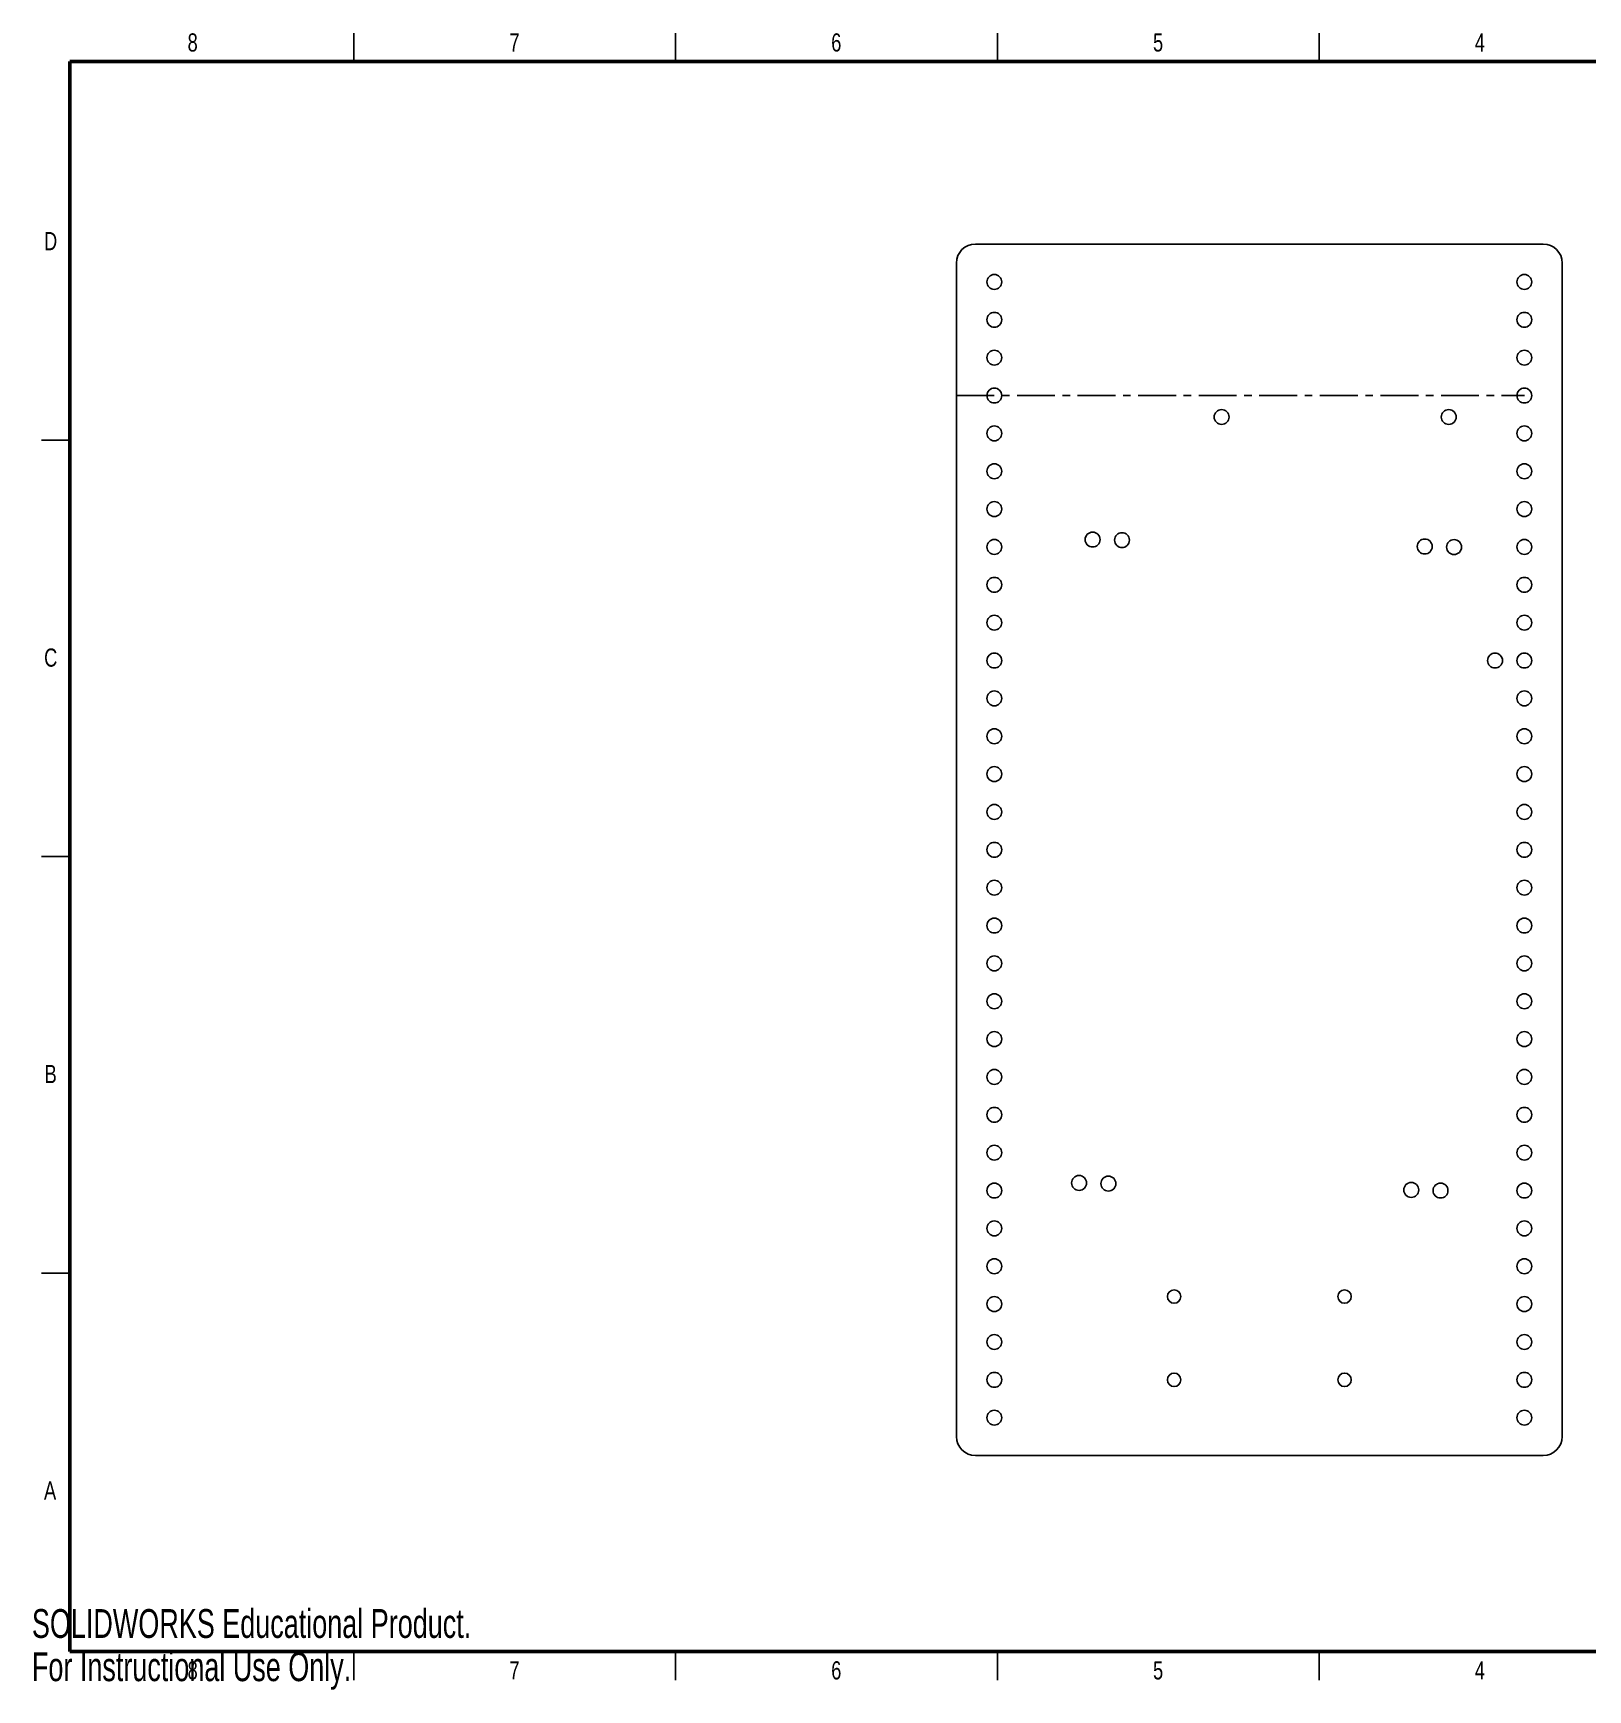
# Model space of a CAD drawing. Header units: inches. Extents: x 0 to 33.9, y 0 to 21.9.
# Drawn here: x 0.02 to 20.55, y 0 to 21.88 of the extents above; entities that cross this region are included whole.
import ezdxf

# ---------------------------------------------------------------- set-up
doc = ezdxf.new("R2010")
doc.units = ezdxf.units.IN
doc.header["$MEASUREMENT"] = 0
doc.linetypes.add('CENTERX2', pattern=[0.8, 0.5, -0.1, 0.1, -0.1])
doc.styles.add('SLDTEXTSTYLE0', font='TXT', dxfattribs={"width": 0.75})
doc.styles.add('SLDTEXTSTYLE3', font='TXT', dxfattribs={"width": 0.7})

msp = doc.modelspace()

# ---------------------------------------------------------------- linework, layer by layer
at = {"color": 7, "linetype": 'Continuous', "lineweight": 25}
for p, q in [((4.25, 21.5), (4.25, 21.875)), ((8.5, 21.5), (8.5, 21.875)), ((12.75, 21.5), (12.75, 21.875)), ((17, 21.875), (17, 21.5)), ((17, 21.5), (17, 21.875)), ((19.96, 19.09), (12.46, 19.09)), ((12.21, 18.84), (12.21, 3.34)), ((20.21, 3.34), (20.21, 18.84)), ((0.5, 16.5), (0.125, 16.5)), ((0.125, 11), (0.5, 11)), ((0.5, 11), (0.125, 11)), ((0.5, 5.5), (0.125, 5.5)), ((12.46, 3.09), (19.96, 3.09)), ((4.25, 0.5), (4.25, 0.125)), ((8.5, 0.5), (8.5, 0.125)), ((12.75, 0.5), (12.75, 0.125)), ((17, 0.125), (17, 0.5)), ((17, 0.5), (17, 0.125))]:
    msp.add_line(p, q, dxfattribs=at)
at = {"color": 7, "linetype": 'Continuous', "lineweight": 50}
for p, q in [((0.5, 0.5), (0.5, 21.5)), ((0.5, 21.5), (33.5, 21.5)), ((33.5, 0.5), (0.5, 0.5))]:
    msp.add_line(p, q, dxfattribs=at)
at = {"color": 7, "linetype": 'CENTERX2'}
msp.add_line((12.21, 17.09), (19.71, 17.09), dxfattribs=at)
at = {"color": 7, "linetype": 'Continuous', "lineweight": 25}
for centre, radius in [((12.71, 18.59), 0.0984), ((19.71, 18.59), 0.0984), ((12.71, 18.09), 0.0984), ((19.71, 18.09), 0.0984), ((12.71, 17.59), 0.0984), ((19.71, 17.59), 0.0984), ((12.71, 17.09), 0.0984), ((19.71, 17.09), 0.0984), ((15.712, 16.806), 0.0984), ((18.712, 16.806), 0.0984), ((12.71, 16.59), 0.0984), ((19.71, 16.59), 0.0984), ((12.71, 16.09), 0.0984), ((19.71, 16.09), 0.0984), ((12.71, 15.59), 0.0984), ((19.71, 15.59), 0.0984), ((12.71, 15.09), 0.0984), ((14.008, 15.188), 0.0984), ((14.396, 15.18), 0.0984), ((18.395, 15.096), 0.0984), ((18.782, 15.088), 0.0984), ((19.71, 15.09), 0.0984), ((12.71, 14.59), 0.0984), ((19.71, 14.59), 0.0984), ((12.71, 14.09), 0.0984), ((19.71, 14.09), 0.0984), ((12.71, 13.59), 0.0984), ((19.323, 13.59), 0.0984), ((19.71, 13.59), 0.0984), ((12.71, 13.09), 0.0984), ((19.71, 13.09), 0.0984), ((12.71, 12.59), 0.0984), ((19.71, 12.59), 0.0984), ((12.71, 12.09), 0.0984), ((19.71, 12.09), 0.0984), ((12.71, 11.59), 0.0984), ((19.71, 11.59), 0.0984), ((12.71, 11.09), 0.0984), ((19.71, 11.09), 0.0984), ((12.71, 10.59), 0.0984), ((19.71, 10.59), 0.0984), ((12.71, 10.09), 0.0984), ((19.71, 10.09), 0.0984), ((12.71, 9.59), 0.0984), ((19.71, 9.59), 0.0984), ((12.71, 9.09), 0.0984), ((19.71, 9.09), 0.0984), ((12.71, 8.59), 0.0984), ((19.71, 8.59), 0.0984), ((12.71, 8.09), 0.0984), ((19.71, 8.09), 0.0984), ((12.71, 7.59), 0.0984), ((19.71, 7.59), 0.0984), ((12.71, 7.09), 0.0984), ((19.71, 7.09), 0.0984), ((13.83, 6.69), 0.0984), ((12.71, 6.59), 0.0984), ((14.217, 6.682), 0.0984), ((18.216, 6.598), 0.0984), ((18.603, 6.59), 0.0984), ((19.71, 6.59), 0.0984), ((12.71, 6.09), 0.0984), ((19.71, 6.09), 0.0984), ((12.71, 5.59), 0.0984), ((19.71, 5.59), 0.0984), ((15.085, 5.19), 0.0885), ((17.335, 5.19), 0.0885), ((12.71, 5.09), 0.0984), ((19.71, 5.09), 0.0984), ((12.71, 4.59), 0.0984), ((19.71, 4.59), 0.0984), ((12.71, 4.09), 0.0984), ((15.085, 4.09), 0.0885), ((17.335, 4.09), 0.0885), ((19.71, 4.09), 0.0984), ((12.71, 3.59), 0.0984), ((19.71, 3.59), 0.0984)]:
    msp.add_circle(centre, radius, dxfattribs=at)
for centre, start, end in [((12.46, 18.84), 90, 180), ((19.96, 18.84), 0, 90), ((12.46, 3.34), 180, 270), ((19.96, 3.34), 270, 0)]:
    msp.add_arc(centre, 0.25, start, end, dxfattribs=at)

# ---------------------------------------------------------------- texts
at = {"color": 7, "linetype": 'Continuous', "lineweight": 0, "char_height": 0.24, "attachment_point": 2, "style": 'SLDTEXTSTYLE0'}
for s, insert in [('8', (2.123, 21.873)), ('7', (6.373, 21.873)), ('6', (10.623, 21.873)), ('5', (14.873, 21.873)), ('4', (19.123, 21.873)), ('D', (0.247, 19.249)), ('C', (0.248, 13.749)), ('B', (0.248, 8.249)), ('A', (0.24, 2.749)), ('8', (2.123, 0.373)), ('7', (6.373, 0.373)), ('6', (10.623, 0.373)), ('5', (14.873, 0.373)), ('4', (19.123, 0.373))]:
    msp.add_mtext(s, dxfattribs=dict(at, insert=insert))
at = {"color": 7, "linetype": 'Continuous', "char_height": 0.3806, "attachment_point": 1, "style": 'SLDTEXTSTYLE3'}
for s, insert in [('SOLIDWORKS Educational Product.', (0, 1.062)), ('For Instructional Use Only.', (0, 0.491))]:
    msp.add_mtext(s, dxfattribs=dict(at, insert=insert))

doc.saveas('drawing.dxf')
